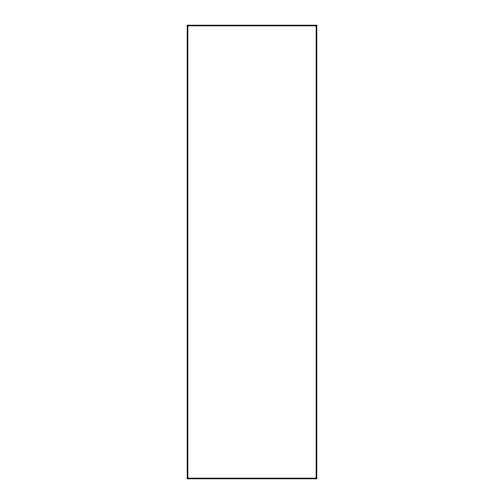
<?xml version="1.0" encoding="UTF-8"?>
<svg xmlns="http://www.w3.org/2000/svg" width="504" height="504" viewBox="0 0 504 504"><rect width="100%" height="100%" fill="white"/><g stroke="black" fill="none" stroke-linecap="round" stroke-linejoin="round"><path stroke-width="0.76" d="M316.802 25.2L187.198 25.2L187.198 478.8L316.802 478.8L316.802 25.2M316.153 25.849L187.847 25.849L187.847 478.151L316.153 478.151L316.153 25.849"/></g></svg>
